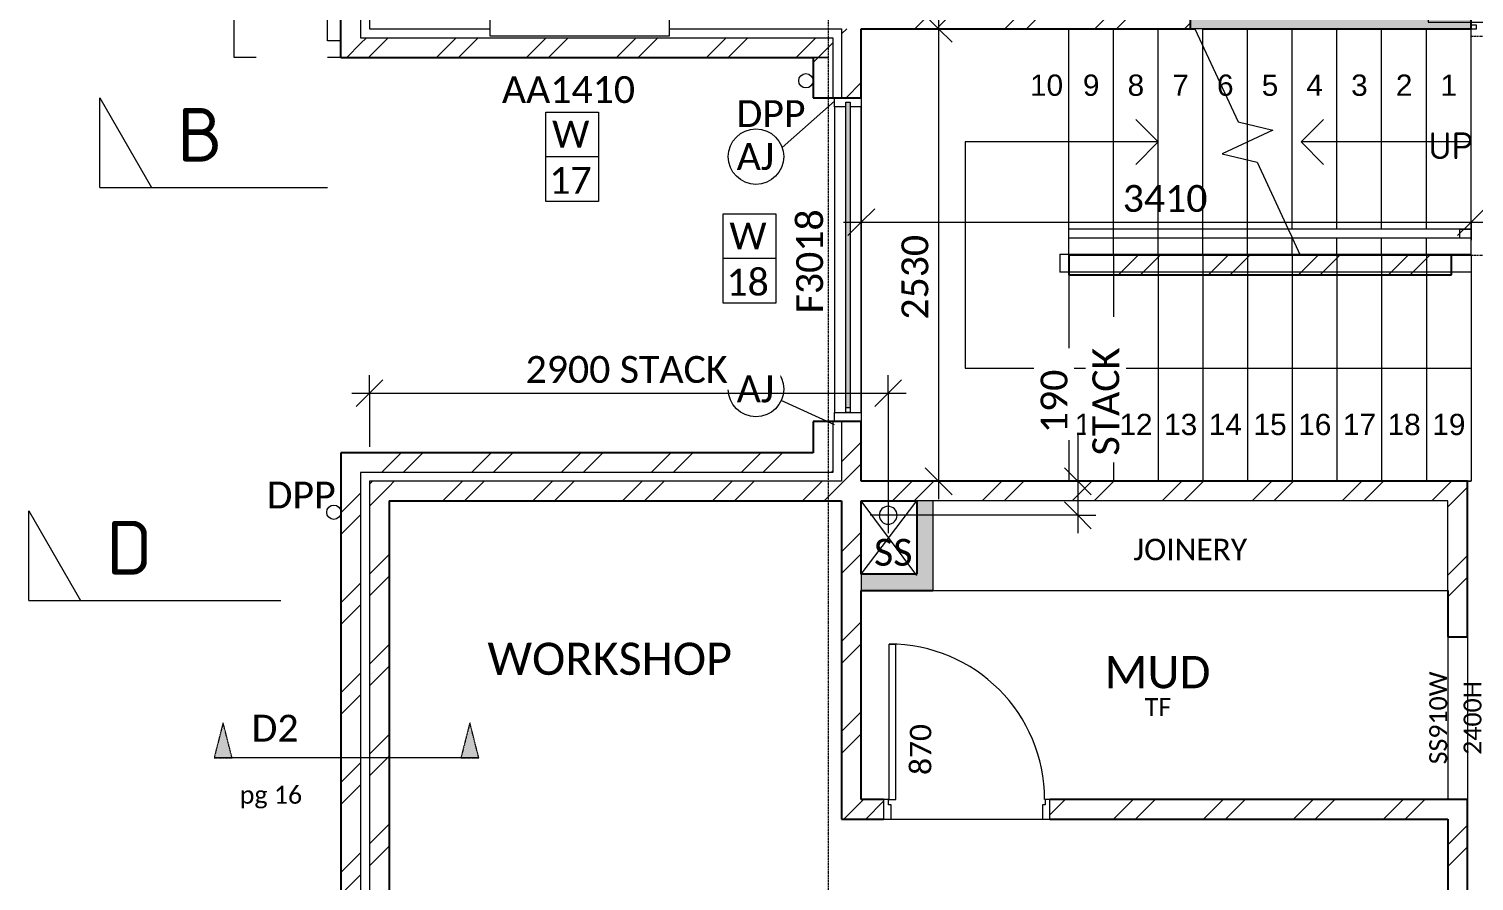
# Model space of a CAD drawing. Header units: millimetres. Extents: x 20072 to 46909, y 1130 to 33990.
# Drawn here: x 26230 to 34312, y 13344 to 18109 of the extents above; entities that cross this region are included whole.
import ezdxf

# ---------------------------------------------------------------- set-up
doc = ezdxf.new("R2010")
doc.units = ezdxf.units.MM
for name, pattern in [('Dash 1_16_', [3.175, 1.5875, -1.5875]), ('Dash 2_5mm', [5, 2.5, -2.5]), ('IMPORT-dash _2_', [800, 400, -400]), ('Overhead', [3.96875, 2.38125, -1.5875])]:
    doc.linetypes.add(name, pattern=pattern)
for name, color, linetype, lineweight in [('A-ANNO-DIMS', 211, 'Continuous', 9), ('A-ANNO-DIMS-100', 211, 'Continuous', 9), ('A-ANNO-IDEN', 131, 'Continuous', 9), ('A-AREA-IDEN', 2, 'Continuous', 9), ('A-DETL', 90, 'Continuous', 9), ('A-DETL-GENF', 92, 'Continuous', 9), ('A-DETL-THIN', 151, 'Continuous', 9), ('A-DOOR', 31, 'Continuous', 9), ('A-DOOR-FRAM', 31, 'Continuous', 18), ('A-DOOR-IDEN', 31, 'Continuous', 9), ('A-DOOR-OPNG', 31, 'Continuous', 9), ('A-FLOR', 192, 'Continuous', 9), ('A-FLOR-HRAL', 11, 'Continuous', 9), ('A-FLOR-OVHD', 1, 'Overhead', 9), ('A-GENM', 13, 'Continuous', 9), ('A-GENM-IDEN', 13, 'Continuous', 9), ('A-GLAZ', 151, 'Continuous', 9), ('A-GLAZ-IDEN', 152, 'Continuous', 9), ('A-SIGN', 13, 'Continuous', 9), ('A-WALL', 113, 'Continuous', 9), ('A-WALL-PATT', 111, 'Continuous', 25), ('G-ANNO-SYMB', 111, 'Continuous', 9), ('G-ANNO-TEXT', 231, 'Continuous', 9), ('I-WALL', 2, 'Continuous', 9), ('P-SANR-FIXT', 6, 'Continuous', 9), ('Q-CASE', 31, 'Continuous', 9), ('S-STRS', 31, 'Continuous', 9), ('S-STRS-ANNO', 31, 'Continuous', 9), ('S-STRS-IDEN', 31, 'Continuous', 9), ('S-STRS-MBND', 31, 'Overhead', 9)]:
    doc.layers.add(name, color=color, linetype=linetype, lineweight=lineweight)
doc.styles.add('Arial', font='arial.ttf', dxfattribs={"height": 119.0625})
doc.styles.add('Calibri', font='calibri.ttf', dxfattribs={"height": 100})
doc.styles.add('Calibri Light', font='calibril.ttf', dxfattribs={"height": 100})
doc.styles.add('Calibri_1', font='calibri.ttf', dxfattribs={"height": 150})
doc.styles.add('Calibri_2', font='calibri.ttf', dxfattribs={"height": 180})
doc.styles.add('Calibri_3', font='calibri.ttf', dxfattribs={"height": 120})
doc.styles.add('ISOCPEUR', font='ISOCPEUR.ttf', dxfattribs={"height": 150})
doc.styles.add('ISOCPEUR_2', font='ISOCPEUR.ttf', dxfattribs={"height": 300})
doc.dimstyles.new('1_5mm_Calibri_PINK', dxfattribs={"dimscale": 304.8, "dimtxt": 176.602264, "dimasz": 0.492126, "dimexe": 0.328084, "dimexo": 0.0625, "dimgap": 0, "dimtad": 1, "dimdec": 0, "dimzin": 0, "dimdsep": 46, "dimtxsty": 'Calibri_1', "dimblk1": 'OBLIQUE', "dimblk2": 'OBLIQUE', "dimsah": 1, "dimcen": 0.09, "dimdle": 0.328084, "dimazin": 0, "dimtfac": 1, "dimtdec": 4, "dimtix": 1, "dimtmove": 0, "dimatfit": 3, "dimfxl": 0.984252, "dimfxlon": 1, "dimtvp": 1, "dimtolj": 1, "dimtzin": 0, "dimarcsym": 2})
doc.dimstyles.new('1_5mm_Calibri_PINK_1', dxfattribs={"dimscale": 304.8, "dimtxt": 176.602264, "dimasz": 0.492126, "dimexe": 0.328084, "dimexo": 0.0625, "dimgap": 0, "dimtad": 1, "dimdec": 0, "dimzin": 0, "dimdsep": 46, "dimtxsty": 'Calibri_1', "dimblk1": 'OBLIQUE', "dimblk2": 'OBLIQUE', "dimsah": 1, "dimcen": 0.09, "dimdle": 0.328084, "dimazin": 0, "dimtfac": 1, "dimtdec": 4, "dimtix": 1, "dimtmove": 2, "dimatfit": 3, "dimfxl": 0.984252, "dimfxlon": 1, "dimtvp": 1, "dimtolj": 1, "dimtzin": 0, "dimarcsym": 2})
doc.dimstyles.new('1_5mm_Calibri_PINK_opaque', dxfattribs={"dimscale": 304.8, "dimtxt": 176.602264, "dimasz": 0.492126, "dimexe": 0.328084, "dimexo": 0.0625, "dimgap": 0, "dimtad": 1, "dimdec": 0, "dimzin": 0, "dimdsep": 46, "dimtxsty": 'Calibri_1', "dimblk1": 'OBLIQUE', "dimblk2": 'OBLIQUE', "dimsah": 1, "dimcen": 0.09, "dimdle": 0.328084, "dimazin": 0, "dimtfac": 1, "dimtdec": 4, "dimtix": 1, "dimtmove": 0, "dimatfit": 3, "dimfxl": 0.984252, "dimfxlon": 1, "dimtvp": 1, "dimtfill": 1, "dimtolj": 1, "dimtzin": 0, "dimarcsym": 2})
doc.dimstyles.new('1_5mm_Calibri_PINK_opaque_1', dxfattribs={"dimscale": 304.8, "dimtxt": 176.602264, "dimasz": 0.492126, "dimexe": 0.328084, "dimexo": 0.0625, "dimgap": 0, "dimtad": 1, "dimdec": 0, "dimzin": 0, "dimdsep": 46, "dimtxsty": 'Calibri_1', "dimblk1": 'OBLIQUE', "dimblk2": 'OBLIQUE', "dimsah": 1, "dimcen": 0.09, "dimdle": 0.328084, "dimazin": 0, "dimtfac": 1, "dimtdec": 4, "dimtix": 1, "dimtmove": 1, "dimatfit": 3, "dimfxl": 0.984252, "dimfxlon": 1, "dimtvp": 1, "dimtfill": 1, "dimtolj": 1, "dimtzin": 0, "dimarcsym": 2})
pattern_1 = [(45, (0, 0), (-251.4472, 251.4472), []), (45, (0, 381), (-251.4472, 251.4472), [])]

# ---------------------------------------------------------------- blocks, each defined once
blk = doc.blocks.new('Single - Timber Frame  - 870x2400-2599501-2_ MID GROUND FLOOR')
at = {"layer": 'A-DOOR'}
for p, q in [((397, -55), (397, -925)), ((435, -55), (397, -55)), ((435, -55), (435, -925)), ((435, -925), (397, -925))]:
    blk.add_line(p, q, dxfattribs=at)
at = {"layer": 'A-DOOR-FRAM'}
for p, q in [((-423, 55), (-465, 55)), ((-465, 55), (-465, -55)), ((-423, -25), (-423, 55)), ((465, 55), (423, 55)), ((423, 55), (423, -25)), ((465, -55), (465, 55)), ((-465, -55), (-438, -55)), ((-438, -55), (-438, -25)), ((-438, -25), (-423, -25)), ((423, -25), (438, -25)), ((438, -25), (438, -55)), ((438, -55), (465, -55))]:
    blk.add_line(p, q, dxfattribs=at)
at = {"layer": 'A-DOOR-OPNG'}
blk.add_arc((435, -55), 870, 180, 270, dxfattribs=at)
blk = doc.blocks.new('Square head Opening 2100h - 2100 High-1940713-2_ MID GROUND FLOOR')
at = {"layer": 'A-GENM', "linetype": 'Overhead'}
for p, q in [((-463.2, 55), (446.8, 55)), ((-463.2, -55), (446.8, -55))]:
    blk.add_line(p, q, dxfattribs=at)
blk = doc.blocks.new('Linen shelves - Linen shelves-1981703-2_ MID GROUND FLOOR')
at = {"layer": 'Q-CASE'}
for p, q in [((-1315, 555), (-1315, 55)), ((1565, 555), (-1315, 555)), ((1565, 55), (1565, 555)), ((-1315, 55), (1565, 55))]:
    blk.add_line(p, q, dxfattribs=at)
blk = doc.blocks.new('F_AA 0606 - 1509_1 PANEL_ - F3718-2099822-2_ MID GROUND FLOOR')
at = {"layer": 'A-GLAZ'}
blk.add_hatch(color=256, dxfattribs=at).paths.add_polyline_path([(855, 30), (-855, 30), (-855, 5), (855, 5)])
for p, q in [((-855, 5), (-855, 30)), ((-855, 30), (855, 30)), ((855, 5), (-855, 5)), ((855, 30), (855, 5))]:
    blk.add_line(p, q, dxfattribs=at)
blk = doc.blocks.new('Cavity slider - 1470CSD-2600546-2_ MID GROUND FLOOR')
at = {"layer": 'A-DOOR'}
for p, q in [((315, 3.9), (-1095, 3.9)), ((-1095, 3.9), (-1095, -31.1)), ((-855, -68.6), (-855, 41.4)), ((315, -31.1), (315, 3.9)), ((-1095, -31.1), (315, -31.1))]:
    blk.add_line(p, q, dxfattribs=at)
at = {"layer": 'A-DOOR', "lineweight": 18}
blk.add_line((615, -68.6), (575, -68.6), dxfattribs=at)
at = {"layer": 'A-DOOR-FRAM'}
for p, q in [((-825, 41.4), (-855, 41.4)), ((-855, 41.4), (-855, 21.4)), ((-855, 21.4), (-825, 21.4)), ((-825, 21.4), (-825, 41.4)), ((615, 41.4), (575, 41.4)), ((575, 41.4), (575, -68.6)), ((615, -68.6), (615, 41.4)), ((-825, -48.6), (-855, -48.6)), ((-855, -48.6), (-855, -68.6)), ((-855, -68.6), (-825, -68.6)), ((-825, -68.6), (-825, -48.6)), ((575, -68.6), (615, -68.6))]:
    blk.add_line(p, q, dxfattribs=at)
blk = doc.blocks.new('F_AA 0606 - 1509_1 PANEL_ - F3018-2099795-2_ MID GROUND FLOOR')
at = {"layer": 'A-GLAZ', "lineweight": 18}
for p, q in [((-905, 135), (-855, 135)), ((-855, 135), (-855, 72.5)), ((855, 135), (905, 135)), ((855, -15), (855, 135)), ((-855, 47.5), (-855, -15)), ((830, 72.5), (855, 72.5)), ((855, 47.5), (830, 47.5)), ((855, 72.5), (855, 47.5)), ((-855, -15), (-905, -15)), ((905, -15), (855, -15))]:
    blk.add_line(p, q, dxfattribs=at)
at = {"layer": 'A-GLAZ'}
for p, q in [((855, 135), (-855, 135)), ((-855, -15), (855, -15))]:
    blk.add_line(p, q, dxfattribs=at)
blk = doc.blocks.new('F_AA 0606 - 1509_1 PANEL_ - AA1410 SP-2099797-2_ MID GROUND FLOOR')
at = {"layer": 'A-GLAZ'}
for p, q in [((-500, 15), (500, 15)), ((-500, -135), (-500, 15)), ((500, 15), (500, -135)), ((500, -135), (-500, -135))]:
    blk.add_line(p, q, dxfattribs=at)
blk = doc.blocks.new('Downpipe - RH DP-2028410-2_ MID GROUND FLOOR')
at = {"layer": 'A-SIGN'}
blk.add_circle((0, 40), 40, dxfattribs=at)
blk = doc.blocks.new('Downpipe - 450 Eave-1976745-2_ MID GROUND FLOOR')
at = {"layer": 'A-SIGN'}
blk.add_circle((0, 40), 40, dxfattribs=at)
blk = doc.blocks.new('stackpoint - stackpoint-2594485-2_ MID GROUND FLOOR')
at = {"layer": 'P-SANR-FIXT'}
for p, q in [((0, 100), (0, -100)), ((100, 0), (-100, 0))]:
    blk.add_line(p, q, dxfattribs=at)
for start, end in [(360, 180), (180, 360)]:
    blk.add_arc((0, 0), 50, start, end, dxfattribs=at)
blk = doc.blocks.new('Top Rail Type - Top Rail_Internal_-2601176-2_ MID GROUND FLOOR')
at = {"layer": 'A-FLOR-HRAL'}
for p, q in [((34232.9, 16939.5), (34232.9, 16989.5)), ((34232.9, 16989.5), (34295.4, 16989.5)), ((34295.4, 16989.5), (34295.4, 16939.5)), ((34295.4, 16939.5), (34232.9, 16939.5))]:
    blk.add_line(p, q, dxfattribs=at)
blk = doc.blocks.new('Top Rail Type - Top Rail_Internal_-V5-2_ MID GROUND FLOOR')
at = {"layer": 'A-FLOR-HRAL', "linetype": 'Overhead'}
for p, q in [((32045.4, 16939.5), (32045.4, 16989.5)), ((33272.8, 16989.5), (32045.4, 16989.5)), ((33296.1, 16939.5), (32045.4, 16939.5))]:
    blk.add_line(p, q, dxfattribs=at)
at = {"layer": 'A-FLOR-HRAL'}
for p, q in [((33272.8, 16989.5), (33296.1, 16939.5)), ((34295.4, 16989.5), (33272.8, 16989.5)), ((34295.4, 16939.5), (34295.4, 16989.5)), ((34295.4, 16939.5), (33296.1, 16939.5))]:
    blk.add_line(p, q, dxfattribs=at)
blk = doc.blocks.new('Window Tag_CB left_BRICK_ - Window Tag_CB left 2-2134460-2_ MID GROUND FLOOR')
at = {"layer": 'A-GLAZ-IDEN'}
for p, q in [((-1.371, 2.651), (1.576, 2.651)), ((-1.371, -2.349), (-1.371, 2.651)), ((1.576, 2.651), (1.576, -2.349)), ((1.576, 0.151), (-1.371, 0.151)), ((1.576, -2.349), (-1.371, -2.349))]:
    blk.add_line(p, q, dxfattribs=at)
blk = doc.blocks.new('Window Tag_CB bottom _BRICK_ - Window Tag_CB bottom _BRICK_-2134190-2_ MID GROUND FLOOR')
at = {"layer": 'A-GLAZ-IDEN'}
for p, q in [((-1.371, 2.651), (1.576, 2.651)), ((-1.371, -2.349), (-1.371, 2.651)), ((1.576, 2.651), (1.576, -2.349)), ((1.576, 0.151), (-1.371, 0.151)), ((1.576, -2.349), (-1.371, -2.349))]:
    blk.add_line(p, q, dxfattribs=at)
blk = doc.blocks.new('Section - Atria Section Head - Head-1417895-2_ MID GROUND FLOOR')
at = {"layer": 'G-ANNO-SYMB'}
for p, q in [((-12, 5), (-9.113, 0)), ((-12, 0), (-12, 5)), ((-12, 0), (0, 0))]:
    blk.add_line(p, q, dxfattribs=at)
blk = doc.blocks.new('DIMBLOCK133-2_ MID GROUND FLOOR')
at = {"layer": 'A-ANNO-DIMS-100'}
for p, q in [((30885.4, 17028.5), (30885.4, 17328.5)), ((34295.4, 17028.5), (34295.4, 17328.5)), ((30885.4, 17028.5), (30960.4, 17103.5)), ((34295.4, 17028.5), (34370.4, 17103.5)), ((30785.4, 17028.5), (34395.4, 17028.5)), ((30885.4, 17028.5), (30810.4, 16953.5)), ((30885.4, 17028.5), (30885.4, 16928.5)), ((34295.4, 17028.5), (34220.4, 16953.5)), ((34295.4, 17028.5), (34295.4, 16928.5))]:
    blk.add_line(p, q, dxfattribs=at)
at = {"layer": 'A-ANNO-DIMS-100', "color": 0, "insert": (32347.3, 17236.4), "char_height": 150, "width": 583.656, "attachment_point": 1, "line_spacing_factor": 1.158048, "style": 'Calibri_1'}
blk.add_mtext('3410', dxfattribs=at)
blk = doc.blocks.new('_Oblique')
at = {"color": 0, "linetype": 'ByBlock', "lineweight": -2}
blk.add_line((-0.5, -0.5), (0.5, 0.5), dxfattribs=at)
blk = doc.blocks.new('DIMBLOCK134-2_ MID GROUND FLOOR')
at = {"layer": 'A-ANNO-DIMS-100'}
for p, q in [((31317.7, 18209.5), (31317.7, 15479.5)), ((31317.7, 18109.5), (31217.7, 18109.5)), ((31317.7, 18109.5), (31242.7, 18184.5)), ((31317.7, 18109.5), (31392.7, 18034.5)), ((31317.7, 18109.5), (31617.7, 18109.5)), ((31317.7, 15579.5), (31242.7, 15654.5)), ((31317.7, 15579.5), (31217.7, 15579.5)), ((31317.7, 15579.5), (31392.7, 15504.5)), ((31317.7, 15579.5), (31617.7, 15579.5))]:
    blk.add_line(p, q, dxfattribs=at)
at = {"layer": 'A-ANNO-DIMS-100', "color": 0, "insert": (31109.8, 16483.4), "char_height": 150, "width": 583.656, "attachment_point": 1, "rotation": 90, "line_spacing_factor": 1.158048, "style": 'Calibri_1'}
blk.add_mtext('2530', dxfattribs=at)
blk = doc.blocks.new('DIMBLOCK143-2_ MID GROUND FLOOR')
at = {"layer": 'A-ANNO-DIMS-100'}
for p, q in [((32096.1, 15848.3), (32096.1, 15484.5)), ((32096.1, 15579.5), (32021.1, 15654.5)), ((32096.1, 15679.5), (32096.1, 15289.5)), ((32096.1, 15579.5), (31996.1, 15579.5)), ((32096.1, 15579.5), (32171.1, 15504.5)), ((32096.1, 15579.5), (32396.1, 15579.5)), ((32096.1, 15389.5), (32021.1, 15464.5)), ((32096.1, 15484.5), (32096.1, 15484.5)), ((32096.1, 15389.5), (30973.7, 15389.5)), ((32096.1, 15389.5), (32171.1, 15314.5)), ((32096.1, 15389.5), (32196.1, 15389.5))]:
    blk.add_line(p, q, dxfattribs=at)
at = {"layer": 'A-ANNO-DIMS-100', "color": 0, "insert": (32177.7, 15723.8), "char_height": 150, "width": 736.518, "attachment_point": 1, "rotation": 90, "line_spacing_factor": 1.158048, "style": 'Calibri_1', "bg_fill": 3, "box_fill_scale": 1.25, "bg_fill_color": 9, "bg_fill_true_color": 13158600, "bg_fill_transparency": 0}
blk.add_mtext('STACK', dxfattribs=at)
at = {"layer": 'A-ANNO-DIMS-100', "color": 0, "insert": (31888.2, 15848.3), "char_height": 150, "width": 437.742, "attachment_point": 1, "rotation": 90, "line_spacing_factor": 1.158048, "style": 'Calibri_1', "bg_fill": 3, "box_fill_scale": 1.25, "bg_fill_color": 9, "bg_fill_true_color": 13158600, "bg_fill_transparency": 0}
blk.add_mtext('190', dxfattribs=at)
blk = doc.blocks.new('DIMBLOCK144-2_ MID GROUND FLOOR')
at = {"layer": 'A-ANNO-DIMS-100'}
for p, q in [((28135.4, 16072.2), (28135.4, 16172.2)), ((31035.4, 16072.2), (31035.4, 16172.2)), ((28135.4, 16072.2), (28210.4, 16147.2)), ((31035.4, 16072.2), (31110.4, 16147.2)), ((28035.4, 16072.2), (31135.4, 16072.2)), ((28135.4, 16072.2), (28060.4, 15997.2)), ((28135.4, 16072.2), (28135.4, 15772.2)), ((31035.4, 16072.2), (30960.4, 15997.2)), ((31035.4, 16072.2), (31035.4, 15395.1))]:
    blk.add_line(p, q, dxfattribs=at)
at = {"layer": 'A-ANNO-DIMS-100', "color": 0, "insert": (29007.9, 16280.1), "char_height": 150, "width": 1386.183, "attachment_point": 1, "line_spacing_factor": 1.158048, "style": 'Calibri_1', "bg_fill": 3, "box_fill_scale": 1.25, "bg_fill_color": 9, "bg_fill_true_color": 13158600, "bg_fill_transparency": 0}
blk.add_mtext('2900 STACK', dxfattribs=at)

msp = doc.modelspace()

# ---------------------------------------------------------------- hatches: boundary and pattern name
at = {"layer": 'A-DETL-GENF'}
for points in [[(27316.2, 14229.5), (27266.2, 14032.5), (27366.2, 14032.5)], [(28696.2, 14229.5), (28646.2, 14032.5), (28746.2, 14032.5)]]:
    msp.add_hatch(color=5, dxfattribs=at).paths.add_polyline_path(points)
at = {"layer": 'A-WALL-PATT', "lineweight": 9}
h = msp.add_hatch(dxfattribs=at)
h.set_pattern_fill('FP_1', color=256, style=0, pattern_type=2)
h.set_pattern_definition(pattern_1)
h.paths.add_polyline_path([(28085.4, 17949.5), (28085.4, 18549), (27975.4, 18549), (27975.4, 17949.5)])
h.paths.add_polyline_path([(27975.4, 24785.1), (28085.4, 24785.1), (28085.4, 25299.5), (27975.4, 25299.5)])
h = msp.add_hatch(dxfattribs=at)
h.set_pattern_fill('FP_1', color=256, style=0, pattern_type=2)
h.set_pattern_definition(pattern_1)
h.paths.add_polyline_path([(32725.4, 18109.5), (32725.4, 18219.5), (30885.4, 18219.5), (30885.4, 18109.5), (31449.2, 18109.5)])
h = msp.add_hatch(dxfattribs=at)
h.set_pattern_fill('FP_1', color=256, style=0, pattern_type=2)
h.set_pattern_definition(pattern_1)
h.paths.add_polyline_path([(30885.4, 15469.5), (30885.4, 15914.5), (30775.4, 15914.5), (30775.4, 15469.5)])
h.paths.add_polyline_path([(30775.4, 17724.5), (30885.4, 17724.5), (30885.4, 18109.5), (30775.4, 18109.5), (30775.4, 17949.5)])
h = msp.add_hatch(dxfattribs=at)
h.set_pattern_fill('FP_1', color=256, style=0, pattern_type=2)
h.set_pattern_definition(pattern_1)
h.paths.add_polyline_path([(29810.4, 17949.5), (30725.4, 17949.5), (30725.4, 18059.5), (28085.4, 18059.5), (28085.4, 17949.5), (28810.4, 17949.5)])
h = msp.add_hatch(dxfattribs=at)
h.set_pattern_fill('FP_1', color=256, style=0, pattern_type=2)
h.set_pattern_definition(pattern_1)
h.paths.add_polyline_path([(30725.4, 15629.5), (30725.4, 15914.5), (30615.4, 15914.5), (30615.4, 15629.5)])
h.paths.add_polyline_path([(30615.4, 17724.5), (30725.4, 17724.5), (30725.4, 17949.5), (30615.4, 17949.5)])
h = msp.add_hatch(dxfattribs=at)
h.set_pattern_fill('FP_1', color=256, style=0, pattern_type=2)
h.set_pattern_definition(pattern_1)
h.paths.add_polyline_path([(34185.4, 16844.5), (32045.4, 16844.5), (32045.4, 16734.5), (34185.4, 16734.5)])
h = msp.add_hatch(dxfattribs=at)
h.set_pattern_fill('FP_1', color=256, style=0, pattern_type=2)
h.set_pattern_definition(pattern_1)
h.paths.add_polyline_path([(28085.4, 7509.5), (28085.4, 9419.5), (27975.4, 9419.5), (27975.4, 7509.5)])
h.paths.add_polyline_path([(28085.4, 13019.5), (28085.4, 15739.5), (27975.4, 15739.5), (27975.4, 13019.5)])
h = msp.add_hatch(dxfattribs=at)
h.set_pattern_fill('FP_1', color=256, style=0, pattern_type=2)
h.set_pattern_definition(pattern_1)
h.paths.add_polyline_path([(30615.4, 15629.5), (30615.4, 15739.5), (28085.4, 15739.5), (28085.4, 15629.5), (30035.3, 15629.5)])
h = msp.add_hatch(dxfattribs=at)
h.set_pattern_fill('FP_1', color=256, style=0, pattern_type=2)
h.set_pattern_definition(pattern_1)
h.paths.add_polyline_path([(28245.4, 7509.5), (28245.4, 9419.5), (28135.4, 9419.5), (28135.4, 7509.5)])
h.paths.add_polyline_path([(28135.4, 13019.5), (28245.4, 13019.5), (28245.4, 15579.5), (28135.4, 15579.5)])
h = msp.add_hatch(dxfattribs=at)
h.set_pattern_fill('FP_1', color=256, style=0, pattern_type=2)
h.set_pattern_definition(pattern_1)
h.paths.add_polyline_path([(30615.4, 15469.5), (30775.4, 15469.5), (30775.4, 15579.5), (28245.4, 15579.5), (28245.4, 15469.5), (30035.3, 15469.5)])
h = msp.add_hatch(dxfattribs=at)
h.set_pattern_fill('FP_1', color=256, style=0, pattern_type=2)
h.set_pattern_definition(pattern_1)
h.paths.add_polyline_path([(31195.4, 15469.5), (34275.4, 15469.5), (34275.4, 15579.5), (30885.4, 15579.5), (30885.4, 15469.5)])
h = msp.add_hatch(dxfattribs=at)
h.set_pattern_fill('FP_1', color=256, style=0, pattern_type=2)
h.set_pattern_definition(pattern_1)
h.paths.add_polyline_path([(30775.4, 13689.5), (30885.4, 13689.5), (30885.4, 15469.5), (30775.4, 15469.5), (30775.4, 15268.9)])
for points in [[(31195.4, 15059.5), (31285.4, 15059.5), (31285.4, 15469.5), (31195.4, 15469.5), (31195.4, 15268.9)], [(31285.4, 14969.5), (31285.4, 15059.5), (30885.4, 15059.5), (30885.4, 14969.5), (31195.4, 14969.5)]]:
    msp.add_hatch(color=256, dxfattribs=at).paths.add_polyline_path(points)
h = msp.add_hatch(dxfattribs=at)
h.set_pattern_fill('FP_1', color=256, style=0, pattern_type=2)
h.set_pattern_definition(pattern_1)
h.paths.add_polyline_path([(34275.4, 9859.5), (34275.4, 13799.5), (34165.4, 13799.5), (34165.4, 9859.5)])
h.paths.add_polyline_path([(34275.4, 14709.5), (34275.4, 15469.5), (34165.4, 15469.5), (34165.4, 14709.5)])
h = msp.add_hatch(dxfattribs=at)
h.set_pattern_fill('FP_1', color=256, style=0, pattern_type=2)
h.set_pattern_definition(pattern_1)
h.paths.add_polyline_path([(31010.4, 13689.5), (31010.4, 13799.5), (30885.4, 13799.5), (30885.4, 13689.5)])
h.paths.add_polyline_path([(34165.4, 13689.5), (34165.4, 13799.5), (31940.4, 13799.5), (31940.4, 13689.5)])
at = {"layer": 'I-WALL'}
msp.add_hatch(color=254, dxfattribs=at).paths.add_polyline_path([(32863, 18109.5), (34295.4, 18109.5), (34295.4, 18199.5), (32725.4, 18199.5), (32725.4, 18109.5), (32795.4, 18109.5)])

# ---------------------------------------------------------------- linework, layer by layer
at = {"layer": 'A-DETL', "linetype": 'Dash 2_5mm'}
for p, q in [((30700.4, 18294.5), (30700.4, 8964.5)), ((34295.4, 18069.5), (35765.4, 18069.5)), ((34295.4, 16844.5), (35765.4, 16844.5))]:
    msp.add_line(p, q, dxfattribs=at)
at = {"layer": 'A-DETL', "linetype": 'IMPORT-dash _2_'}
for p, q in [((30700.4, 17949.5), (27375.4, 17949.5)), ((30475.9, 17949.5), (30700.4, 17949.5))]:
    msp.add_line(p, q, dxfattribs=at)
at = {"layer": 'A-DETL'}
for p, q in [((30735.4, 17704.5), (30442.4, 17446.4)), ((30735.4, 15894.5), (30436.8, 16030.9))]:
    msp.add_line(p, q, dxfattribs=at)
at = {"layer": 'A-DETL', "linetype": 'Dash 1_16_'}
for p, q in [((27316.2, 14229.5), (27266.2, 14032.5)), ((27366.2, 14032.5), (27316.2, 14229.5)), ((28696.2, 14229.5), (28646.2, 14032.5)), ((28746.2, 14032.5), (28696.2, 14229.5)), ((27266.2, 14032.5), (27366.2, 14032.5)), ((28646.2, 14032.5), (28746.2, 14032.5))]:
    msp.add_line(p, q, dxfattribs=at)
at = {"layer": 'A-DETL', "lineweight": 18}
msp.add_line((28746.2, 14032.9), (27271.2, 14032.9), dxfattribs=at)
at = {"layer": 'A-DETL'}
for centre in [(30296.2, 17395.1), (30296.2, 16095.1)]:
    msp.add_circle(centre, 155, dxfattribs=at)
at = {"layer": 'A-DETL-THIN'}
for p, q in [((31995.4, 16849.1), (34295.4, 16849.5)), ((31995.4, 16849.1), (31995.4, 16749.1)), ((34295.5, 16749.5), (31995.4, 16749.1)), ((31195.4, 15052.6), (30885.4, 15469.5)), ((30885.4, 15059.5), (31195.4, 15469.5))]:
    msp.add_line(p, q, dxfattribs=at)
at = {"layer": 'A-FLOR'}
for p, q in [((34295.4, 16844.5), (34295.4, 15579.5)), ((34295.4, 15579.5), (34275.4, 15579.5)), ((31052.4, 13689.5), (31898.4, 13689.5))]:
    msp.add_line(p, q, dxfattribs=at)
at = {"layer": 'A-FLOR-OVHD'}
msp.add_line((27375.4, 25899.5), (27375.4, 17949.5), dxfattribs=at)
at = {"layer": 'A-WALL'}
for p, q in [((27900.4, 18042), (27900.4, 28374.5)), ((28085.4, 18684.5), (28085.4, 18059.5)), ((28135.4, 18684.5), (28135.4, 18109.5)), ((28135.4, 18109.5), (28810.4, 18109.5)), ((29810.4, 18109.5), (30775.4, 18109.5)), ((30775.4, 18109.5), (30775.4, 17724.5)), ((27975.4, 18042), (27900.4, 18042)), ((28085.4, 18059.5), (30725.4, 18059.5)), ((30725.4, 18059.5), (30725.4, 17724.5)), ((30725.4, 15914.5), (30725.4, 15629.5)), ((30775.4, 15914.5), (30775.4, 15579.5)), ((28085.4, 15629.5), (28085.4, 12789.5)), ((30725.4, 15629.5), (28085.4, 15629.5)), ((28135.4, 15579.5), (28135.4, 12789.5)), ((30775.4, 15579.5), (28135.4, 15579.5)), ((31285.4, 15469.5), (31195.4, 15469.5)), ((30885.4, 15059.5), (30885.4, 14969.5))]:
    msp.add_line(p, q, dxfattribs=at)
at = {"layer": 'A-WALL', "lineweight": 25}
for p, q in [((27975.4, 17949.5), (27975.4, 18684.5)), ((30885.4, 17724.5), (30885.4, 18109.5)), ((30885.4, 18109.5), (32725.4, 18109.5)), ((27975.4, 17949.5), (30615.4, 17949.5)), ((30615.4, 17949.5), (30615.4, 17724.5)), ((30615.4, 17724.5), (30885.4, 17724.5)), ((34185.4, 16844.5), (32045.4, 16844.5)), ((32045.4, 16844.5), (32045.4, 16734.5)), ((34185.4, 16734.5), (34185.4, 16844.5)), ((32045.4, 16734.5), (34185.4, 16734.5)), ((30615.4, 15914.5), (30615.4, 15739.5)), ((30885.4, 15914.5), (30615.4, 15914.5)), ((30885.4, 15579.5), (30885.4, 15914.5)), ((27975.4, 15739.5), (27975.4, 12789.5)), ((30615.4, 15739.5), (27975.4, 15739.5)), ((34275.4, 15579.5), (30885.4, 15579.5)), ((34275.4, 14709.5), (34275.4, 15579.5)), ((28245.4, 15469.5), (28245.4, 12789.5)), ((28245.4, 15469.5), (30775.4, 15469.5)), ((30775.4, 15469.5), (30775.4, 13689.5)), ((30885.4, 15469.5), (31195.4, 15469.5)), ((30885.4, 15059.5), (30885.4, 15469.5)), ((30885.4, 13799.5), (30885.4, 14969.5)), ((34165.4, 14969.5), (34165.4, 14709.5)), ((34165.4, 14709.5), (34275.4, 14709.5)), ((31010.4, 13799.5), (30885.4, 13799.5)), ((34275.4, 13799.5), (31940.4, 13799.5)), ((34275.4, 9859.5), (34275.4, 13799.5)), ((30775.4, 13689.5), (31010.4, 13689.5)), ((31940.4, 13689.5), (34165.4, 13689.5)), ((34165.4, 13689.5), (34165.4, 7509.5))]:
    msp.add_line(p, q, dxfattribs=at)
at = {"layer": 'G-ANNO-SYMB'}
for p, q in [((27826.4, 17223.4), (27900, 17223.4)), ((27430.1, 14913.6), (27639.8, 14913.6))]:
    msp.add_line(p, q, dxfattribs=at)
at = {"layer": 'I-WALL', "lineweight": 25}
for p, q in [((32725.4, 18219.5), (32725.4, 18109.5)), ((34295.4, 18109.5), (34295.4, 18219.5)), ((32725.4, 18109.5), (32750.5, 18109.5)), ((32795.4, 18109.5), (34295.4, 18109.5)), ((31195.4, 15469.5), (31195.4, 15059.5)), ((31195.4, 15059.5), (30885.4, 15059.5)), ((30885.4, 14969.5), (31285.4, 14969.5))]:
    msp.add_line(p, q, dxfattribs=at)
at = {"layer": 'S-STRS'}
for p, q in [((32045.4, 16844.5), (32045.4, 18109.5)), ((32295.4, 16844.5), (32295.4, 18109.5)), ((32545.4, 16844.5), (32545.4, 18109.5)), ((32795.4, 18109.5), (32750.5, 18109.5)), ((32795.4, 18013.1), (32795.4, 18109.5)), ((33045.4, 17577.4), (33045.4, 18109.5)), ((33295.4, 16989.5), (33295.4, 18109.5)), ((33545.4, 16989.5), (33545.4, 18109.5)), ((33795.4, 16989.5), (33795.4, 18109.5)), ((34045.4, 16989.5), (34045.4, 18109.5)), ((34295.4, 16989.5), (34295.4, 18109.5)), ((32795.4, 16844.5), (32795.4, 18013.1)), ((33045.4, 17477), (33045.4, 17577.4)), ((33045.4, 17376.5), (33045.4, 17477)), ((33045.4, 16844.5), (33045.4, 17376.5)), ((33295.4, 16844.5), (33295.4, 16940.8)), ((33545.4, 16844.5), (33545.4, 16939.5)), ((33795.4, 16844.5), (33795.4, 16939.5)), ((34045.4, 16844.5), (34045.4, 16939.5)), ((34295.4, 16844.5), (34295.4, 16939.5)), ((34295.4, 16844.5), (34185.4, 16844.5)), ((34295.4, 16844.5), (34295.4, 15579.5)), ((32045.4, 16734.5), (32045.4, 15579.5)), ((32295.4, 16734.5), (32295.4, 15579.5)), ((32545.4, 16734.5), (32545.4, 15579.5)), ((32795.4, 16734.5), (32795.4, 15579.5)), ((33045.4, 16734.5), (33045.4, 15579.5)), ((33295.4, 16734.5), (33295.4, 15579.5)), ((33545.4, 16734.5), (33545.4, 15579.5)), ((33795.4, 16734.5), (33795.4, 15579.5)), ((34045.4, 16734.5), (34045.4, 15579.5))]:
    msp.add_line(p, q, dxfattribs=at)
at = {"layer": 'S-STRS', "linetype": 'Overhead'}
for p, q in [((32045.4, 16844.5), (32045.4, 18109.5)), ((32295.4, 16844.5), (32295.4, 18109.5)), ((32545.4, 16844.5), (32545.4, 18109.5)), ((32795.4, 18013.1), (32795.4, 18109.5)), ((33045.4, 17577.4), (33045.4, 18109.5)), ((33295.4, 16989.5), (33295.4, 18109.5)), ((33545.4, 16989.5), (33545.4, 18109.5)), ((33795.4, 16989.5), (33795.4, 18109.5)), ((34045.4, 16989.5), (34045.4, 18109.5)), ((34295.4, 16989.5), (34295.4, 18109.5)), ((32795.4, 16844.5), (32795.4, 18013.1)), ((33045.4, 17477), (33045.4, 17577.4)), ((33045.4, 17376.5), (33045.4, 17477)), ((33045.4, 16844.5), (33045.4, 17376.5)), ((33295.4, 16844.5), (33295.4, 16940.8)), ((33545.4, 16844.5), (33545.4, 16939.5)), ((33795.4, 16844.5), (33795.4, 16939.5)), ((34045.4, 16844.5), (34045.4, 16939.5)), ((34295.4, 16844.5), (34295.4, 16939.5)), ((32045.4, 16734.5), (32045.4, 15579.5)), ((32295.4, 16734.5), (32295.4, 15579.5)), ((32545.4, 16734.5), (32545.4, 15579.5)), ((32795.4, 16734.5), (32795.4, 15579.5)), ((33045.4, 16734.5), (33045.4, 15579.5)), ((33295.4, 16734.5), (33295.4, 15579.5)), ((33545.4, 16734.5), (33545.4, 15579.5)), ((33795.4, 16734.5), (33795.4, 15579.5)), ((34045.4, 16734.5), (34045.4, 15579.5))]:
    msp.add_line(p, q, dxfattribs=at)
at = {"layer": 'S-STRS-ANNO'}
for p, q in [((32545.4, 17477), (32420.4, 17602)), ((33345.4, 17477), (33470.4, 17602)), ((31465.4, 17477), (31465.4, 16212)), ((32045.4, 17477), (31465.4, 17477)), ((32295.4, 17477), (32045.4, 17477)), ((32545.4, 17477), (32295.4, 17477)), ((32545.4, 17477), (32420.4, 17352)), ((33545.4, 17477), (33345.4, 17477)), ((33345.4, 17477), (33470.4, 17352)), ((33795.4, 17477), (33545.4, 17477)), ((34045.4, 17477), (33795.4, 17477)), ((34295.4, 17477), (34045.4, 17477)), ((31465.4, 16212), (32045.4, 16212)), ((32045.4, 16212), (32295.4, 16212)), ((32295.4, 16212), (32545.4, 16212)), ((32545.4, 16212), (32795.4, 16212)), ((32795.4, 16212), (33045.4, 16212)), ((33045.4, 16212), (33295.4, 16212)), ((33295.4, 16212), (33545.4, 16212)), ((33545.4, 16212), (33795.4, 16212)), ((33795.4, 16212), (34045.4, 16212)), ((34045.4, 16212), (34295.4, 16212))]:
    msp.add_line(p, q, dxfattribs=at)
at = {"layer": 'S-STRS-MBND'}
for p, q in [((30885.4, 18109.5), (30885.4, 15579.5)), ((32045.4, 18109.5), (30885.4, 18109.5)), ((32045.4, 16844.5), (32045.4, 18109.5)), ((32750.5, 18109.5), (32045.4, 18109.5)), ((32045.4, 16844.5), (32045.4, 18109.5)), ((32295.4, 16844.5), (32295.4, 18109.5)), ((32295.4, 16844.5), (32295.4, 18109.5)), ((32545.4, 16844.5), (32545.4, 18109.5)), ((32545.4, 16844.5), (32545.4, 18109.5)), ((32795.4, 16844.5), (32795.4, 18013.1)), ((32795.4, 16844.5), (32795.4, 18013.1)), ((33045.4, 17477), (33045.4, 17577.4)), ((33045.4, 17477), (33045.4, 17577.4)), ((33045.4, 16844.5), (33045.4, 17376.5)), ((33045.4, 16844.5), (33045.4, 17376.5)), ((33295.4, 16844.5), (33295.4, 16940.8)), ((33295.4, 16844.5), (33295.4, 16940.8)), ((32045.4, 16844.5), (32045.4, 15579.5)), ((32045.4, 16844.5), (34295.4, 16844.5)), ((32982.9, 16844.5), (32045.4, 16844.5)), ((32045.4, 16844.5), (32045.4, 15579.5)), ((32295.4, 16844.5), (32295.4, 15579.5)), ((32295.4, 16844.5), (32295.4, 15579.5)), ((32545.4, 16844.5), (32545.4, 15579.5)), ((32545.4, 16844.5), (32545.4, 15579.5)), ((32795.4, 16844.5), (32795.4, 15579.5)), ((32795.4, 16844.5), (32795.4, 15579.5)), ((33045.4, 16844.5), (33045.4, 15579.5)), ((33045.4, 16844.5), (33045.4, 15579.5)), ((33295.4, 16844.5), (33295.4, 15579.5)), ((33295.4, 16844.5), (33295.4, 15579.5)), ((33545.4, 16844.5), (33545.4, 15579.5)), ((33545.4, 16844.5), (33545.4, 15579.5)), ((33795.4, 16844.5), (33795.4, 15579.5)), ((33795.4, 16844.5), (33795.4, 15579.5)), ((34045.4, 16844.5), (34045.4, 15579.5)), ((34045.4, 16844.5), (34045.4, 15579.5)), ((34295.4, 16844.5), (34295.4, 15579.5)), ((30885.4, 15579.5), (32045.4, 15579.5)), ((32045.4, 15579.5), (34295.4, 15579.5))]:
    msp.add_line(p, q, dxfattribs=at)
at = {"layer": 'S-STRS-MBND', "linetype": 'Continuous'}
for p, q in [((32750.5, 18109.5), (32992.6, 17590.3)), ((33187.1, 17543), (32903.8, 17410.9)), ((32992.6, 17590.3), (33187.1, 17543)), ((32903.8, 17410.9), (33098.3, 17363.7)), ((33098.3, 17363.7), (33272.8, 16989.5)), ((33295, 16941.9), (33340.4, 16844.5))]:
    msp.add_line(p, q, dxfattribs=at)

# ---------------------------------------------------------------- block references
at = {"layer": 'A-DOOR'}
msp.add_blockref('Cavity slider - 1470CSD-2600546-2_ MID GROUND FLOOR', (35150.4, 18178.1), dxfattribs=at)
at = {"layer": 'A-DOOR', "rotation": 180}
msp.add_blockref('Single - Timber Frame  - 870x2400-2599501-2_ MID GROUND FLOOR', (31475.4, 13744.5), dxfattribs=at)
at = {"layer": 'A-FLOR-HRAL'}
for name in ['Top Rail Type - Top Rail_Internal_-V5-2_ MID GROUND FLOOR', 'Top Rail Type - Top Rail_Internal_-2601176-2_ MID GROUND FLOOR']:
    msp.add_blockref(name, (0, 0), dxfattribs=at)
at = {"layer": 'A-GENM', "rotation": 269.9999999999999}
msp.add_blockref('Square head Opening 2100h - 2100 High-1940713-2_ MID GROUND FLOOR', (34220.4, 14246.3), dxfattribs=at)
at = {"layer": 'A-GLAZ'}
for name, p, rotation in [('F_AA 0606 - 1509_1 PANEL_ - AA1410 SP-2099797-2_ MID GROUND FLOOR', (29310.4, 18084.5), 180), ('F_AA 0606 - 1509_1 PANEL_ - F3018-2099795-2_ MID GROUND FLOOR', (30750.4, 16819.5), 269.9999999999999), ('F_AA 0606 - 1509_1 PANEL_ - F3718-2099822-2_ MID GROUND FLOOR', (30792.9, 16844.5), 269.9999999999999)]:
    msp.add_blockref(name, p, dxfattribs=dict(at, rotation=rotation))
at = {"layer": 'A-GLAZ-IDEN', "xscale": 99.99999999999993, "yscale": 99.99999999999993, "zscale": 99.99999999999993}
for name, p in [('Window Tag_CB bottom _BRICK_ - Window Tag_CB bottom _BRICK_-2134190-2_ MID GROUND FLOOR', (29258.6, 17379)), ('Window Tag_CB left_BRICK_ - Window Tag_CB left 2-2134460-2_ MID GROUND FLOOR', (30249.8, 16810.1))]:
    msp.add_blockref(name, p, dxfattribs=at)
at = {"layer": 'A-SIGN'}
msp.add_blockref('Downpipe - 450 Eave-1976745-2_ MID GROUND FLOOR', (30575.4, 17779.5), dxfattribs=at)
at = {"layer": 'A-SIGN', "rotation": 90.00000000000026}
msp.add_blockref('Downpipe - RH DP-2028410-2_ MID GROUND FLOOR', (27975.4, 15406.4), dxfattribs=at)
at = {"layer": 'G-ANNO-SYMB', "xscale": 99.99999999999993, "yscale": 99.99999999999993, "zscale": 99.99999999999993}
for p in [(27826.4, 17223.4), (27430.1, 14913.6)]:
    msp.add_blockref('Section - Atria Section Head - Head-1417895-2_ MID GROUND FLOOR', p, dxfattribs=at)
at = {"layer": 'P-SANR-FIXT'}
msp.add_blockref('stackpoint - stackpoint-2594485-2_ MID GROUND FLOOR', (31035.4, 15389.5), dxfattribs=at)
at = {"layer": 'Q-CASE', "rotation": 180}
msp.add_blockref('Linen shelves - Linen shelves-1981703-2_ MID GROUND FLOOR', (32850.4, 15524.5), dxfattribs=at)

# ---------------------------------------------------------------- texts
at = {"layer": 'A-ANNO-IDEN', "char_height": 150, "attachment_point": 1, "style": 'Calibri_1'}
for s, insert, width in [('DPP', (30187.8, 17710.9), 489.029), ('DPP', (27560.2, 15577.5), 489.029), ('SS', (30956.6, 15257.3), 272.574)]:
    msp.add_mtext(s, dxfattribs=dict(at, insert=insert, width=width))
at = {"layer": 'A-AREA-IDEN', "attachment_point": 1}
for s, insert, char_height, width, style in [('WORKSHOP', (28794.4, 14677), 180, 1667.51, 'Calibri_2'), ('MUD', (32245.4, 14602.2), 180, 729.536, 'Calibri_2'), ('TF', (32470.4, 14366.9), 100, 184.388, 'Calibri Light')]:
    msp.add_mtext(s, dxfattribs=dict(at, insert=insert, char_height=char_height, width=width, style=style))
at = {"layer": 'A-DOOR-IDEN', "insert": (31156.8, 13937.3), "char_height": 120, "width": 360.759, "attachment_point": 1, "rotation": 90, "style": 'Calibri_3'}
msp.add_mtext('870', dxfattribs=at)
at = {"layer": 'A-GENM-IDEN', "char_height": 100, "attachment_point": 1, "rotation": 90, "style": 'Calibri'}
for s, insert, width in [('SS910W', (34061.6, 13996.8), 633.333), ('2400H', (34253.5, 14049.8), 505.063)]:
    msp.add_mtext(s, dxfattribs=dict(at, insert=insert, width=width))
at = {"layer": 'A-GLAZ-IDEN', "char_height": 150, "attachment_point": 1, "style": 'Calibri_1'}
for s, insert, width in [('AA1410', (28875.4, 17845.1), 945.991), ('W', (29156.4, 17595.4), 264.557), ('17', (29139.9, 17337.4), 304.641), ('W', (30147.6, 17026.5), 264.557), ('18', (30131.1, 16768.5), 304.641)]:
    msp.add_mtext(s, dxfattribs=dict(at, insert=insert, width=width))
at = {"layer": 'A-GLAZ-IDEN', "insert": (30521.3, 16518.9), "char_height": 150, "width": 745.569, "attachment_point": 1, "rotation": 90, "style": 'Calibri_1'}
msp.add_mtext('F3018', dxfattribs=at)
at = {"layer": 'G-ANNO-TEXT', "color": 140, "char_height": 150, "width": 264.557, "attachment_point": 1, "style": 'Calibri_1'}
for insert in [(30188.5, 17471.2), (30188.5, 16171.2)]:
    msp.add_mtext('AJ', dxfattribs=dict(at, insert=insert))
at = {"layer": 'G-ANNO-TEXT', "color": 7, "insert": (32407.5, 15258.2), "char_height": 120, "width": 785.654, "attachment_point": 1, "style": 'Calibri_3'}
msp.add_mtext('JOINERY', dxfattribs=at)
at = {"layer": 'G-ANNO-TEXT', "color": 5, "insert": (27475.9, 14273.7), "char_height": 150, "width": 336.709, "attachment_point": 1, "style": 'Calibri_1'}
msp.add_mtext('D2', dxfattribs=at)
at = {"layer": 'G-ANNO-TEXT', "color": 5, "insert": (27409.6, 13876.4), "char_height": 100, "width": 424.894, "attachment_point": 1, "style": 'Calibri', "bg_fill": 3, "box_fill_scale": 1.25, "bg_fill_color": 9, "bg_fill_true_color": 13158600, "bg_fill_transparency": 0}
msp.add_mtext('pg 16', dxfattribs=at)
at = {"layer": 'S-STRS-ANNO', "attachment_point": 1, "line_spacing_factor": 0.941778, "style": 'Arial'}
for s, insert, char_height, width in [('10', (31828.9, 17854.3), 119.06, 219.776), ('9', (32124.7, 17854.3), 119.1, 109.888), ('8', (32374.7, 17854.3), 119.1, 109.888), ('7', (32624.7, 17854.3), 119.1, 109.888), ('6', (32874.7, 17854.3), 119.1, 109.888), ('5', (33124.7, 17854.3), 119.1, 109.888), ('4', (33374.7, 17854.3), 119.1, 109.888), ('3', (33624.7, 17854.3), 119.1, 109.888), ('2', (33874.7, 17854.3), 119.1, 109.888), ('1', (34124.7, 17854.3), 119.1, 109.888), ('11', (32078.9, 15956.8), 119.06, 219.776), ('12', (32328.9, 15956.8), 119.06, 219.776), ('13', (32578.9, 15956.8), 119.06, 219.776), ('14', (32828.9, 15956.8), 119.06, 219.776), ('15', (33078.9, 15956.8), 119.06, 219.776), ('16', (33328.9, 15956.8), 119.06, 219.776), ('17', (33578.9, 15956.8), 119.06, 219.776), ('18', (33828.9, 15956.8), 119.06, 219.776), ('19', (34078.9, 15956.8), 119.06, 219.776)]:
    msp.add_mtext(s, dxfattribs=dict(at, insert=insert, char_height=char_height, width=width))
at = {"layer": 'S-STRS-IDEN', "insert": (34057.1, 17530.5), "char_height": 150, "width": 286.069, "attachment_point": 1, "line_spacing_factor": 1.135194, "style": 'ISOCPEUR'}
msp.add_mtext('UP', dxfattribs=at)

# ---------------------------------------------------------------- dimensions: what is measured, and where the dimension line sits
at = {"layer": 'A-ANNO-DIMS'}
dim = msp.add_linear_dim(base=(31317.7, 15579.5), p1=(31617.7, 18109.5), p2=(31617.7, 15579.5), angle=90, dimstyle='1_5mm_Calibri_PINK_1', override={"dimpost": '<>', "dimfxl": 2530.000001}, dxfattribs=at)
dim.commit()
dim.dimension.update_dxf_attribs({"geometry": 'DIMBLOCK134-2_ MID GROUND FLOOR', "text_midpoint": (31209.8, 16775.2), "dimtype": 160, "text_rotation": 90})
dim = msp.add_linear_dim(base=(34295.4, 17028.5), p1=(30885.4, 17328.5), p2=(34295.4, 17328.5), dimstyle='1_5mm_Calibri_PINK', override={"dimpost": '<>', "dimfxl": 3410.000001}, dxfattribs=at)
dim.commit()
dim.dimension.update_dxf_attribs({"geometry": 'DIMBLOCK133-2_ MID GROUND FLOOR', "text_midpoint": (32590.4, 17105.4)})

# ---------------------------------------------------------------- next in the draw order: texts
at = {"layer": 'G-ANNO-SYMB', "char_height": 300, "width": 288.607, "attachment_point": 1, "style": 'ISOCPEUR_2', "bg_fill": 3, "box_fill_scale": 1.25, "bg_fill_color": 9, "bg_fill_true_color": 13158600, "bg_fill_transparency": 0}
for s, insert in [('B', (27059, 17667.8)), ('D', (26662.8, 15358))]:
    msp.add_mtext(s, dxfattribs=dict(at, insert=insert))

# ---------------------------------------------------------------- next in the draw order: dimensions: what is measured, and where the dimension line sits
at = {"layer": 'A-ANNO-DIMS'}
dim = msp.add_linear_dim(base=(32096.1, 15389.5), p1=(32396.1, 15579.5), p2=(30973.7, 15389.5), angle=90, text='<>\\XSTACK', dimstyle='1_5mm_Calibri_PINK_opaque_1', override={"dimpost": '<>', "dimfxl": 1435.017271}, dxfattribs=at)
dim.commit()
dim.dimension.update_dxf_attribs({"geometry": 'DIMBLOCK143-2_ MID GROUND FLOOR', "text_midpoint": (32088.2, 15848.3), "dimtype": 160, "text_rotation": 90})

# ---------------------------------------------------------------- next in the draw order: dimensions: what is measured, and where the dimension line sits
dim = msp.add_linear_dim(base=(31035.4, 16072.2), p1=(28135.4, 15772.2), p2=(31035.4, 15395.1), dimstyle='1_5mm_Calibri_PINK_opaque', override={"dimpost": '<>STACK', "dimfxl": 2924.41345}, dxfattribs=at)
dim.commit()
dim.dimension.update_dxf_attribs({"geometry": 'DIMBLOCK144-2_ MID GROUND FLOOR', "text_midpoint": (29585.4, 16149)})

doc.saveas('drawing.dxf')
